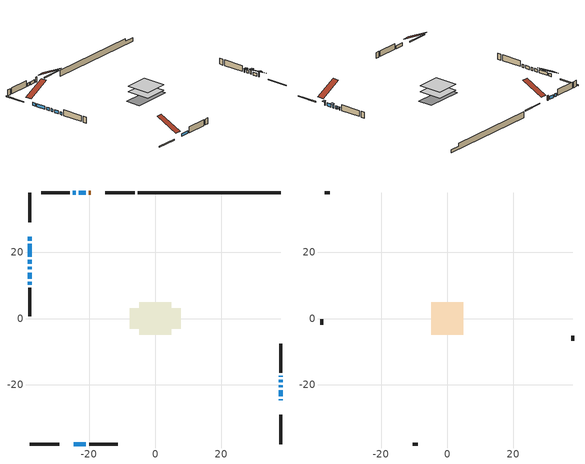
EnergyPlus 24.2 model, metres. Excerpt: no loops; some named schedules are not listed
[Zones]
conditioned space
 floor adiabatic (AdiabaticFloorConstruction): -4.86,-4.86 -4.86,4.86 4.86,4.86 4.86,-4.86 z1.06
 floor foundation (Slab1 construction): -7.78,-3.04 -7.78,3.04 7.78,3.04 7.78,-3.04 z-1.45
 wall outside (RimJoist1 construction): -6.26,37.95 -15.13,37.95 / -37.95,-37.95 -29.08,-37.95 / -37.95,37.95 -37.95,29.08 / 37.95,-37.95 37.95,-29.08 z1.06:1.36
 wall outside (AdiabaticWallConstruction 1): -19.56,37.95 -20.04,37.95 z1.06:3.09
 wall outside (AdiabaticWallConstruction): 37.95,-24.65 37.95,-24.44 / 37.95,-20.81 37.95,-20.2 z1.06:2.74; -37.95,24.65 -37.95,23.58 / -37.95,22.65 -37.95,18.75 / -20.97,37.95 -23.12,37.95 / 37.95,-23.52 37.95,-21.74 / -37.95,17.82 -37.95,16.6 / -24.05,37.95 -24.94,37.95 / -37.95,15.67 -37.95,14.83 / 37.95,-19.27 37.95,-18.58 / -24.65,-37.95 -20.96,-37.95 / -37.95,13.91 -37.95,12.06 / -37.95,11.14 -37.95,10.25 z1.06:2.28; 37.95,-17.66 37.95,-17.27 z1.06:2.03
 wall outside (Wall1 construction): -25.87,37.95 -34.54,37.95 / -20.03,-37.95 -11.36,-37.95 / -37.95,9.32 -37.95,0.65 / 37.95,-16.35 37.95,-7.67 z1.06:3.5
 wall foundation (FoundationWall1 construction): -5.33,37.95,-1.45 -5.33,37.95,1.06 33.62,37.95,1.06 33.62,37.95,-0.03 37.95,37.95,-0.03 37.95,37.95,-1.45
 window (WindowConstruction 8): 37.95,-24.65 37.95,-24.44 z1.06:2.74
 window (WindowConstruction 5): -37.95,24.65 -37.95,23.58 z1.06:2.28
 window (WindowConstruction 6): -37.95,22.65 -37.95,18.75 z1.06:2.28
 window (WindowConstruction 7): -20.97,37.95 -23.12,37.95 z1.06:2.28
 window (WindowConstruction 11): 37.95,-23.51 37.95,-21.74 z1.06:2.28
 window (WindowConstruction 12): -37.95,17.82 -37.95,16.6 z1.06:2.28
 window (WindowConstruction 13): -24.05,37.95 -24.94,37.95 z1.06:2.28
 window (WindowConstruction 9): 37.95,-20.81 37.95,-20.2 z1.06:2.74
 window (WindowConstruction 10): -37.95,15.67 -37.95,14.83 z1.06:2.28
 window (WindowConstruction): 37.95,-19.27 37.95,-18.59 z1.06:2.28
 window (WindowConstruction 1): -24.65,-37.95 -20.96,-37.95 z1.06:2.28
 window (WindowConstruction 2): 37.95,-17.66 37.95,-17.28 z1.06:2.03
 window (WindowConstruction 3): -37.95,13.9 -37.95,12.06 z1.06:2.28
 window (WindowConstruction 4): -37.95,11.14 -37.95,10.25 z1.06:2.28
 door (Door): -19.56,37.95 -20.04,37.95 z1.06:3.09
 ceiling adiabatic (AdiabaticFloorConstruction): 4.86,-4.86 4.86,4.86 -4.86,4.86 -4.86,-4.86 z1.06
attic - vented
 floor to conditioned space (Floor1 construction Reversed): -4.87,-4.87 -4.87,4.87 4.87,4.87 4.87,-4.87 z3.5
 wall outside (Wall2 construction): -35.47,37.95 -37.02,37.95 / -10.43,-37.95 -8.88,-37.95 / -37.95,-0.28 -37.95,-1.83 / 37.95,-6.74 37.95,-5.19 z1.06:3.5
 roof outside (Roof1 construction): -18.63,37.95,3.5 -18.63,28.74,8.1 -16.06,28.74,8.1 -16.06,37.95,3.5; -25.58,-37.95,3.5 -25.58,-28.74,8.1 -28.15,-28.74,8.1 -28.15,-37.95,3.5; -37.95,25.58,3.5 -28.74,25.58,8.1 -28.74,28.15,8.1 -37.95,28.15,3.5; 37.95,-25.58,3.5 28.74,-25.58,8.1 28.74,-28.15,8.1 37.95,-28.15,3.5
shading: 37.95,-24.14 37.95,-24.95 39.17,-24.95 39.17,-24.14 z3.04; 37.95,-19.9 37.95,-21.11 39.17,-21.11 39.17,-19.9 z3.04; 37.95,-16.98 37.95,-17.96 39.17,-17.96 39.17,-16.98 z2.32
[Building]
Building 1: Terrain=Suburbs
[Site:Location]
Val Dor_QC: Latitude {deg}=48.06; Longitude {deg}=-77.79; Time Zone {hr}=-5; Elevation {m}=339; Keep Site Location Information=Yes
[Site:GroundTemperature:Shallow]
-3.62723, -6.2282, -6.43649, -5.2022, -0.247206, 4.68471, 8.96041, 11.669, 11.8991, 9.69612, 5.52945, 0.748825
[Site:WaterMainsTemperature]
Calculation Method=Schedule; Temperature Schedule=mains temperature schedule
[Material] Roughness=Rough; Thermal Absorptance=0.9
Name | Thickness {m} | Conductivity {W/m-K} | Density {kg/m3} | Specific Heat {J/kg-K} | Solar Absorptance | Visible Absorptance
asphalt or fiberglass shingles | 0.00635 | 0.162714 | 1121.4 | 1465.45 | 0.4 | 0.4
ceiling loosefill ins | 0.254 | 0.0480833 | 16.02 | 1046.75 | 0.7 | 0.7
ceiling stud and cavity | 0.1397 | 0.0936684 | 65.682 | 1177.47 | 0.7 | 0.7
concrete 4.0 in. | 0.1016 | 1.803125 | 2242.8 | 837.4 | 0.7 | 0.7
concrete 8.0 in. | 0.2032 | 1.803125 | 2242.8 | 837.4 | 0.7 | 0.7
door material | 0.04445 | 0.0451087 | 512.64 | 1214.23 | 0.7 | 0.7
exterior vertical ins | 0.0786804 | 0.029427 | 32.04 | 1214.23 | 0.7 | 0.7
floor covering | 0.0127 | 0.0433444 | 54.468 | 1339.84 | 0.6 | 0.6
floor rigid ins; wall rigid ins 1 | 0.512978 | 0.029427 | 32.04 | 1214.23 | 0.7 | 0.7
floor stud and cavity | 0.1397 | 1.75129 | 37.0049 | 1207.88 | 0.7 | 0.7
furniture material conditioned space 1 | 0.1524 | 0.115458 | 640.8 | 1214.23 | 0.6 | 0.6
gypsum board | 0.0127 | 0.160291 | 801 | 837.4 | 0.6 | 0.6
gypsum board 1 | 0.0127 | 0.160291 | 801 | 837.4 | 0.7 | 0.7
osb sheathing 0.5 in. | 0.0127 | 0.115458 | 512.64 | 1214.23 | 0.7 | 0.7
osb sheathing 0.75 in. | 0.01905 | 0.115458 | 512.64 | 1214.23 | 0.7 | 0.7
osb sheathing 2.0 in. | 0.0508 | 0.115458 | 512.64 | 1214.23 | 0.7 | 0.7
rim joist rigid ins | 0.103632 | 0.029427 | 32.04 | 1214.23 | 0.7 | 0.7
rim joist stud and cavity | 0.0508 | 0.0820582 | 125.044 | 1163.47 | 0.6 | 0.6
slab rigid ins; wall rigid ins | 0.051816 | 0.029427 | 32.04 | 1214.23 | 0.7 | 0.7
wall stud and cavity | 0.1397 | 0.0988026 | 139.0536 | 1170.24 | 0.7 | 0.7
wall stud and cavity 1 | 0.0889 | 6.1454 | 50.32683 | 1063.81 | 0.6 | 0.6
wall stud and cavity 2 | 0.0889 | 0.380278 | 52.3479 | 1209.89 | 0.7 | 0.7
wall stud and cavity 3 | 0.0889 | 0.391764 | 83.0341 | 1211.67 | 0.7 | 0.7
wood siding | 0.0254 | 0.102417 | 544.68 | 1172.36 | 0.4 | 0.4
wood siding 1 | 0.00254 | 0.102417 | 544.68 | 1172.36 | 0.4 | 0.4
wood siding 2; wood siding 3; wood siding 4 | 0.0254 | 0.102417 | 544.68 | 1172.36 | 0.7 | 0.7
[WindowMaterial:SimpleGlazingSystem]
Name | U-Factor {W/m2-K} | Solar Heat Gain Coefficient
WindowMaterial | 1.90724 | 0.32
WindowMaterial 1 | 1.71078 | 0.38
WindowMaterial 10 | 1.83854 | 0.34
WindowMaterial 11 | 1.90213 | 0.32
WindowMaterial 2 | 2.09007 | 0.26
WindowMaterial 3 | 1.81185 | 0.35
WindowMaterial 4 | 1.78176 | 0.36
WindowMaterial 5 | 2.70102 | 0.61
WindowMaterial 6 | 1.69375 | 0.39
WindowMaterial 7 | 2.16275 | 0.3
WindowMaterial 8 | 1.904969 | 0.42
WindowMaterial 9 | 1.67955 | 0.42
[Construction]
AdiabaticFloorConstruction: floor stud and cavity, floor rigid ins, osb sheathing 0.75 in., floor covering
AdiabaticWallConstruction: wood siding 3, wall rigid ins 1, wall stud and cavity 2, gypsum board
AdiabaticWallConstruction 1: wood siding 4, wall rigid ins 1, wall stud and cavity 2, gypsum board
Door: door material
Floor1 construction Reversed: gypsum board, ceiling stud and cavity, ceiling loosefill ins
FoundationWall1 construction: concrete 8.0 in., gypsum board 1
furniture construction conditioned space 1: furniture material conditioned space 1
PartitionWallConstruction: gypsum board, wall stud and cavity 3, gypsum board
RimJoist1 construction: wood siding 2, rim joist rigid ins, osb sheathing 2.0 in., rim joist stud and cavity
Roof1 construction: asphalt or fiberglass shingles
Slab1 construction: slab rigid ins, concrete 4.0 in.
Wall1 construction: wood siding, wall rigid ins, osb sheathing 0.5 in., wall stud and cavity, gypsum board
Wall2 construction: wood siding 1, wall stud and cavity 1
WindowConstruction: WindowMaterial
WindowConstruction 1; WindowConstruction 3: WindowMaterial 1
WindowConstruction 10: WindowMaterial 9
WindowConstruction 11; WindowConstruction 13: WindowMaterial 10
WindowConstruction 12: WindowMaterial 11
WindowConstruction 2: WindowMaterial 2
WindowConstruction 4: WindowMaterial 3
WindowConstruction 5: WindowMaterial 4
WindowConstruction 6: WindowMaterial 5
WindowConstruction 7: WindowMaterial 6
WindowConstruction 8: WindowMaterial 7
WindowConstruction 9: WindowMaterial 8
[Zone] Multiplier=1; Part of Total Floor Area=Yes
Name | Volume {m3}
attic - vented | 68.8416
conditioned space | 503.5
[Space]
Name | Zone | Volume {m3}
attic - vented 1 | attic - vented | 68.8416
conditioned space 1 | conditioned space | 503.5
[ZoneInfiltration:EffectiveLeakageArea]
infil attic - vented 1: Zone or Space=attic - vented 1; Schedule=Always On Discrete; Effective Air Leakage Area {cm2}=3448.73; Stack Coefficient=0.000489792; Wind Coefficient=1.49529e-05
[ZoneMixing]
whole house fan mix: Zone or Space=attic - vented; Schedule=Always On Continuous; Design Flow Rate Calculation Method=Flow/Zone; Design Flow Rate {m3/s}=0; Source Zone or Space=conditioned space
[SurfaceProperty:ExposedFoundationPerimeter]
Slab1: Exposed Perimeter Calculation Method=TotalExposedPerimeter; Total Exposed Perimeter {m}=43.282
[InternalMass] Zone or ZoneList=conditioned space; Space or SpaceList=conditioned space 1
Name | Construction | Surface Area {m2}
furniture mass conditioned space 1 | furniture construction conditioned space 1 | 75.6803
partition wall mass | PartitionWallConstruction | 189.201
[Lights]
interior lighting: Zone or ZoneList or Space or SpaceList=conditioned space 1; Schedule=interior lighting schedule; Design Level Calculation Method=LightingLevel; Lighting Level {W}=343.2; Return Air Fraction=0; Fraction Radiant=0.6; Fraction Visible=0.2; Fraction Replaceable=1
[People]
occupants: Zone or ZoneList or Space or SpaceList=conditioned space 1; Number of People Schedule=occupants schedule; Number of People Calculation Method=People; Number of People=3; Fraction Radiant=0.314171; Sensible Heat Fraction=0.56303; Activity Level Schedule=occupants activity schedule; Carbon Dioxide Generation Rate {m3/s-W}=0; Enable ASHRAE 55 Comfort Warnings=No; Mean Radiant Temperature Calculation Type=EnclosureAveraged
[ElectricEquipment] Zone or ZoneList or Space or SpaceList=conditioned space 1; Design Level Calculation Method=EquipmentLevel
Name | Schedule | Design Level {W} | Fraction Latent | Fraction Radiant | Fraction Lost
clothes dryer | clothes dryer schedule | 140.772 | 0.015 | 0.081 | 0.85
clothes washer | clothes washer schedule | 32.1985 | 0.03 | 0.162 | 0.7
cooking range | cooking range schedule | 215.147 | 0.08 | 0.432 | 0.2
dishwasher | dishwasher schedule | 66.8632 | 0.3 | 0.18 | 0.4
fridge | fridge schedule | 72.9452 | 0 | 0.6 | 0
mech vent bath fan 0 | mech vent bath fan 0 schedule | 25.1 | 0 | 0 | 1
mech vent bath fan 1 | mech vent bath fan 1 schedule | 25.1 | 0 | 0 | 1
mech vent house fan | mech vent house fan schedule | 70.9667 | 0 | 0 | 0.5
mech vent house fan cfis | mech vent house fan cfis schedule | 0 | 0 | 0 | 0
mech vent range fan 0 | mech vent range fan 0 schedule | 57 | 0 | 0 | 1
misc plug loads | misc plug loads schedule | 494.7 | 0.045 | 0.513 | 0.1
whole house fan | Always On Discrete | 0 | 0 | 0 | 1
[OtherEquipment] Zone or ZoneList or Space or SpaceList=conditioned space 1; Design Level Calculation Method=EquipmentLevel
Name | Fuel Type | Schedule | Design Level {W} | Fraction Latent | Fraction Radiant | Fraction Lost
clothes dryer 1 | Electricity | clothes dryer schedule | 0 | 0.015 | 0.081 | 0.85
cooking range 1 | Electricity | cooking range schedule | 0 | 0.08 | 0.432 | 0.2
general water use latent | None | general water use schedule | 62.594 | 1 | 0 | 0
general water use sensible | None | general water use schedule | -61.6891 | 0 | 0.6 | 0
mech vent house fan latent load | None | Always On Discrete | 0 | 1 | 0 | 0
mech vent house fan sensible load | None | Always On Discrete | 0 | 0 | 0 | 0
water heater energy adjustment1 | Electricity | Always On Discrete | 0.01 | 0 | 0 | 1
[ZoneInfiltration:DesignFlowRate] Zone or ZoneList or Space or SpaceList=conditioned space 1; Schedule=Always On Discrete; Design Flow Rate Calculation Method=Flow/Zone; Design Flow Rate {m3/s}=0
infil flow; natural vent flow; whole house fan flow
[ZoneControl:Thermostat]
conditioned space Thermostat: Zone or ZoneList=conditioned space; Control Type Schedule=conditioned space Thermostat Schedule; Control 1=conditioned space temperature setpoint; Temperature Difference Between Cutout And Setpoint {deltaC}=0
[ThermostatSetpoint:DualSetpoint]
conditioned space temperature setpoint: Heating Setpoint Temperature Schedule=heating setpoint; Cooling Setpoint Temperature Schedule=cooling setpoint
[Zone equipment]
conditioned space: electric baseboard
[Foundation:Kiva]
Foundation Kiva 1: Initial Indoor Air Temperature {C}=18; Wall Height Above Grade {m}=1.06; Wall Depth Below Slab {m}=0.2032; Custom Block Material Name 1=exterior vertical ins; Custom Block Depth 1 {m}=2.51; Custom Block X Position 1 {m}=0.2159; Custom Block Z Position 1 {m}=0
[Foundation:Kiva:Settings]
Soil Conductivity {W/m-K}=0.849921; Soil Density {kg/m3}=1842.3; Soil Specific Heat {J/kg-K}=418.7; Ground Solar Absorptivity=0.9; Ground Thermal Absorptivity=0.9; Ground Surface Roughness {m}=0.03; Far-Field Width {m}=40; Deep-Ground Boundary Condition=ZeroFlux; Deep-Ground Depth {m}=40; Minimum Cell Dimension {m}=0.2; Maximum Cell Growth Coefficient=3; Simulation Timestep=Timestep
[Exterior:Lights]
exterior lighting: Schedule=exterior lighting schedule; Design Level {W}=75.6
[EnergyManagementSystem:Sensor] Output:Variable or Output:Meter Index Key=conditioned space
Name | Output:Variable or Output:Meter
conditioned_space_clg_unmet_s | Zone Cooling Setpoint Not Met Time
conditioned_space_htg_unmet_s | Zone Heating Setpoint Not Met Time
fridge_tin_s; tin_s; tin_s_1 | Zone Mean Air Temperature
tout_s | Zone Outdoor Air Drybulb Temperature
win_s | Zone Air Humidity Ratio
[Schedule:Constant]
Name | Hourly Value
Always On Continuous; mech vent house fan schedule; mech vent house fan cfis schedule; Always On Discrete | 1
occupants activity schedule | 117.228
fridge schedule | 0
[Schedule:Week:Daily]
interior lighting schedule Week Rule - Jan1-Jan27: interior lighting schedule day, interior lighting schedule day, interior lighting schedule day, interior lighting schedule day, interior lighting schedule day, interior lighting schedule day, interior lighting schedule day, interior lighting schedule default day, interior lighting schedule default day, interior lighting schedule default day, interior lighting schedule default day, interior lighting schedule default day
interior lighting schedule Week Rule - Jan28-Feb3: interior lighting schedule day, interior lighting schedule day, interior lighting schedule day, interior lighting schedule day, interior lighting schedule day 1, interior lighting schedule day 1, interior lighting schedule day 1, interior lighting schedule default day, interior lighting schedule default day, interior lighting schedule default day, interior lighting schedule default day, interior lighting schedule default day
interior lighting schedule Week Rule - Feb4-Feb24: interior lighting schedule day 1, interior lighting schedule day 1, interior lighting schedule day 1, interior lighting schedule day 1, interior lighting schedule day 1, interior lighting schedule day 1, interior lighting schedule day 1, interior lighting schedule default day, interior lighting schedule default day, interior lighting schedule default day, interior lighting schedule default day, interior lighting schedule default day
interior lighting schedule Week Rule - Feb25-Mar3: interior lighting schedule day 1, interior lighting schedule day 1, interior lighting schedule day 1, interior lighting schedule day 1, interior lighting schedule day 2, interior lighting schedule day 2, interior lighting schedule day 2, interior lighting schedule default day, interior lighting schedule default day, interior lighting schedule default day, interior lighting schedule default day, interior lighting schedule default day
interior lighting schedule Week Rule - Mar4-Mar31: interior lighting schedule day 2, interior lighting schedule day 2, interior lighting schedule day 2, interior lighting schedule day 2, interior lighting schedule day 2, interior lighting schedule day 2, interior lighting schedule day 2, interior lighting schedule default day, interior lighting schedule default day, interior lighting schedule default day, interior lighting schedule default day, interior lighting schedule default day
interior lighting schedule Week Rule - Apr1-Apr28: interior lighting schedule day 3, interior lighting schedule day 3, interior lighting schedule day 3, interior lighting schedule day 3, interior lighting schedule day 3, interior lighting schedule day 3, interior lighting schedule day 3, interior lighting schedule default day, interior lighting schedule default day, interior lighting schedule default day, interior lighting schedule default day, interior lighting schedule default day
interior lighting schedule Week Rule - Apr29-May5: interior lighting schedule day 3, interior lighting schedule day 3, interior lighting schedule day 4, interior lighting schedule day 4, interior lighting schedule day 4, interior lighting schedule day 4, interior lighting schedule day 4, interior lighting schedule default day, interior lighting schedule default day, interior lighting schedule default day, interior lighting schedule default day, interior lighting schedule default day
interior lighting schedule Week Rule - May6-May26: interior lighting schedule day 4, interior lighting schedule day 4, interior lighting schedule day 4, interior lighting schedule day 4, interior lighting schedule day 4, interior lighting schedule day 4, interior lighting schedule day 4, interior lighting schedule default day, interior lighting schedule default day, interior lighting schedule default day, interior lighting schedule default day, interior lighting schedule default day
interior lighting schedule Week Rule - May27-Jun2: interior lighting schedule day 4, interior lighting schedule day 4, interior lighting schedule day 4, interior lighting schedule day 4, interior lighting schedule day 4, interior lighting schedule day 5, interior lighting schedule day 5, interior lighting schedule default day, interior lighting schedule default day, interior lighting schedule default day, interior lighting schedule default day, interior lighting schedule default day
interior lighting schedule Week Rule - Jun3-Jun30: interior lighting schedule day 5, interior lighting schedule day 5, interior lighting schedule day 5, interior lighting schedule day 5, interior lighting schedule day 5, interior lighting schedule day 5, interior lighting schedule day 5, interior lighting schedule default day, interior lighting schedule default day, interior lighting schedule default day, interior lighting schedule default day, interior lighting schedule default day
interior lighting schedule Week Rule - Jul1-Jul28: interior lighting schedule day 6, interior lighting schedule day 6, interior lighting schedule day 6, interior lighting schedule day 6, interior lighting schedule day 6, interior lighting schedule day 6, interior lighting schedule day 6, interior lighting schedule default day, interior lighting schedule default day, interior lighting schedule default day, interior lighting schedule default day, interior lighting schedule default day
interior lighting schedule Week Rule - Jul29-Aug4: interior lighting schedule day 6, interior lighting schedule day 6, interior lighting schedule day 6, interior lighting schedule day 7, interior lighting schedule day 7, interior lighting schedule day 7, interior lighting schedule day 7, interior lighting schedule default day, interior lighting schedule default day, interior lighting schedule default day, interior lighting schedule default day, interior lighting schedule default day
interior lighting schedule Week Rule - Aug5-Aug25: interior lighting schedule day 7, interior lighting schedule day 7, interior lighting schedule day 7, interior lighting schedule day 7, interior lighting schedule day 7, interior lighting schedule day 7, interior lighting schedule day 7, interior lighting schedule default day, interior lighting schedule default day, interior lighting schedule default day, interior lighting schedule default day, interior lighting schedule default day
interior lighting schedule Week Rule - Aug26-Sep1: interior lighting schedule day 7, interior lighting schedule day 7, interior lighting schedule day 7, interior lighting schedule day 7, interior lighting schedule day 7, interior lighting schedule day 7, interior lighting schedule day 8, interior lighting schedule default day, interior lighting schedule default day, interior lighting schedule default day, interior lighting schedule default day, interior lighting schedule default day
interior lighting schedule Week Rule - Sep2-Sep29: interior lighting schedule day 8, interior lighting schedule day 8, interior lighting schedule day 8, interior lighting schedule day 8, interior lighting schedule day 8, interior lighting schedule day 8, interior lighting schedule day 8, interior lighting schedule default day, interior lighting schedule default day, interior lighting schedule default day, interior lighting schedule default day, interior lighting schedule default day
interior lighting schedule Week Rule - Sep30-Oct6: interior lighting schedule day 8, interior lighting schedule day 9, interior lighting schedule day 9, interior lighting schedule day 9, interior lighting schedule day 9, interior lighting schedule day 9, interior lighting schedule day 9, interior lighting schedule default day, interior lighting schedule default day, interior lighting schedule default day, interior lighting schedule default day, interior lighting schedule default day
interior lighting schedule Week Rule - Oct7-Oct27: interior lighting schedule day 9, interior lighting schedule day 9, interior lighting schedule day 9, interior lighting schedule day 9, interior lighting schedule day 9, interior lighting schedule day 9, interior lighting schedule day 9, interior lighting schedule default day, interior lighting schedule default day, interior lighting schedule default day, interior lighting schedule default day, interior lighting schedule default day
interior lighting schedule Week Rule - Oct28-Nov3: interior lighting schedule day 9, interior lighting schedule day 9, interior lighting schedule day 9, interior lighting schedule day 9, interior lighting schedule day 10, interior lighting schedule day 10, interior lighting schedule day 10, interior lighting schedule default day, interior lighting schedule default day, interior lighting schedule default day, interior lighting schedule default day, interior lighting schedule default day
interior lighting schedule Week Rule - Nov4-Nov24: interior lighting schedule day 10, interior lighting schedule day 10, interior lighting schedule day 10, interior lighting schedule day 10, interior lighting schedule day 10, interior lighting schedule day 10, interior lighting schedule day 10, interior lighting schedule default day, interior lighting schedule default day, interior lighting schedule default day, interior lighting schedule default day, interior lighting schedule default day
interior lighting schedule Week Rule - Nov25-Dec1: interior lighting schedule day 10, interior lighting schedule day 10, interior lighting schedule day 10, interior lighting schedule day 10, interior lighting schedule day 10, interior lighting schedule day 10, interior lighting schedule day 11, interior lighting schedule default day, interior lighting schedule default day, interior lighting schedule default day, interior lighting schedule default day, interior lighting schedule default day
interior lighting schedule Week Rule - Dec2-Dec31: interior lighting schedule day 11, interior lighting schedule day 11, interior lighting schedule day 11, interior lighting schedule day 11, interior lighting schedule day 11, interior lighting schedule day 11, interior lighting schedule day 11, interior lighting schedule default day, interior lighting schedule default day, interior lighting schedule default day, interior lighting schedule default day, interior lighting schedule default day
occupants schedule Week Rule - Jan1-Dec31: occupants schedule day, occupants schedule day, occupants schedule day, occupants schedule day, occupants schedule day, occupants schedule day, occupants schedule day, occupants schedule default day, occupants schedule default day, occupants schedule default day, occupants schedule default day, occupants schedule default day
clothes dryer schedule Week Rule - Jan1-Dec31: clothes dryer schedule day, clothes dryer schedule day, clothes dryer schedule day, clothes dryer schedule day, clothes dryer schedule day, clothes dryer schedule day, clothes dryer schedule day, clothes dryer schedule default day, clothes dryer schedule default day, clothes dryer schedule default day, clothes dryer schedule default day, clothes dryer schedule default day
clothes washer schedule Week Rule - Jan1-Dec31: clothes washer schedule day, clothes washer schedule day, clothes washer schedule day, clothes washer schedule day, clothes washer schedule day, clothes washer schedule day, clothes washer schedule day, clothes washer schedule default day, clothes washer schedule default day, clothes washer schedule default day, clothes washer schedule default day, clothes washer schedule default day
cooking range schedule Week Rule - Jan1-Dec31: cooking range schedule day, cooking range schedule day, cooking range schedule day, cooking range schedule day, cooking range schedule day, cooking range schedule day, cooking range schedule day, cooking range schedule default day, cooking range schedule default day, cooking range schedule default day, cooking range schedule default day, cooking range schedule default day
dishwasher schedule Week Rule - Jan1-Dec31: dishwasher schedule day, dishwasher schedule day, dishwasher schedule day, dishwasher schedule day, dishwasher schedule day, dishwasher schedule day, dishwasher schedule day, dishwasher schedule default day, dishwasher schedule default day, dishwasher schedule default day, dishwasher schedule default day, dishwasher schedule default day
mech vent bath fan 0 schedule Week Rule - Jan1-Dec31: mech vent bath fan 0 schedule day, mech vent bath fan 0 schedule day, mech vent bath fan 0 schedule day, mech vent bath fan 0 schedule day, mech vent bath fan 0 schedule day, mech vent bath fan 0 schedule day, mech vent bath fan 0 schedule day, mech vent bath fan 0 schedule default day, mech vent bath fan 0 schedule default day, mech vent bath fan 0 schedule default day, mech vent bath fan 0 schedule default day, mech vent bath fan 0 schedule default day
mech vent bath fan 1 schedule Week Rule - Jan1-Dec31: mech vent bath fan 1 schedule day, mech vent bath fan 1 schedule day, mech vent bath fan 1 schedule day, mech vent bath fan 1 schedule day, mech vent bath fan 1 schedule day, mech vent bath fan 1 schedule day, mech vent bath fan 1 schedule day, mech vent bath fan 1 schedule default day, mech vent bath fan 1 schedule default day, mech vent bath fan 1 schedule default day, mech vent bath fan 1 schedule default day, mech vent bath fan 1 schedule default day
mech vent range fan 0 schedule Week Rule - Jan1-Dec31: mech vent range fan 0 schedule day, mech vent range fan 0 schedule day, mech vent range fan 0 schedule day, mech vent range fan 0 schedule day, mech vent range fan 0 schedule day, mech vent range fan 0 schedule day, mech vent range fan 0 schedule day, mech vent range fan 0 schedule default day, mech vent range fan 0 schedule default day, mech vent range fan 0 schedule default day, mech vent range fan 0 schedule default day, mech vent range fan 0 schedule default day
misc plug loads schedule Week Rule - Jan1-Dec31: misc plug loads schedule day, misc plug loads schedule day, misc plug loads schedule day, misc plug loads schedule day, misc plug loads schedule day, misc plug loads schedule day, misc plug loads schedule day, misc plug loads schedule default day, misc plug loads schedule default day, misc plug loads schedule default day, misc plug loads schedule default day, misc plug loads schedule default day
general water use schedule Week Rule - Jan1-Dec31: general water use schedule day, general water use schedule day, general water use schedule day, general water use schedule day, general water use schedule day, general water use schedule day, general water use schedule day, general water use schedule default day, general water use schedule default day, general water use schedule default day, general water use schedule default day, general water use schedule default day
exterior lighting schedule Week Rule - Jan1-Jan27: exterior lighting schedule day, exterior lighting schedule day, exterior lighting schedule day, exterior lighting schedule day, exterior lighting schedule day, exterior lighting schedule day, exterior lighting schedule day, exterior lighting schedule default day, exterior lighting schedule default day, exterior lighting schedule default day, exterior lighting schedule default day, exterior lighting schedule default day
exterior lighting schedule Week Rule - Jan28-Feb3: exterior lighting schedule day, exterior lighting schedule day, exterior lighting schedule day, exterior lighting schedule day, exterior lighting schedule day 1, exterior lighting schedule day 1, exterior lighting schedule day 1, exterior lighting schedule default day, exterior lighting schedule default day, exterior lighting schedule default day, exterior lighting schedule default day, exterior lighting schedule default day
exterior lighting schedule Week Rule - Feb4-Feb24: exterior lighting schedule day 1, exterior lighting schedule day 1, exterior lighting schedule day 1, exterior lighting schedule day 1, exterior lighting schedule day 1, exterior lighting schedule day 1, exterior lighting schedule day 1, exterior lighting schedule default day, exterior lighting schedule default day, exterior lighting schedule default day, exterior lighting schedule default day, exterior lighting schedule default day
exterior lighting schedule Week Rule - Feb25-Mar3: exterior lighting schedule day 1, exterior lighting schedule day 1, exterior lighting schedule day 1, exterior lighting schedule day 1, exterior lighting schedule day 2, exterior lighting schedule day 2, exterior lighting schedule day 2, exterior lighting schedule default day, exterior lighting schedule default day, exterior lighting schedule default day, exterior lighting schedule default day, exterior lighting schedule default day
exterior lighting schedule Week Rule - Mar4-Mar31: exterior lighting schedule day 2, exterior lighting schedule day 2, exterior lighting schedule day 2, exterior lighting schedule day 2, exterior lighting schedule day 2, exterior lighting schedule day 2, exterior lighting schedule day 2, exterior lighting schedule default day, exterior lighting schedule default day, exterior lighting schedule default day, exterior lighting schedule default day, exterior lighting schedule default day
exterior lighting schedule Week Rule - Apr1-Apr28: exterior lighting schedule day 3, exterior lighting schedule day 3, exterior lighting schedule day 3, exterior lighting schedule day 3, exterior lighting schedule day 3, exterior lighting schedule day 3, exterior lighting schedule day 3, exterior lighting schedule default day, exterior lighting schedule default day, exterior lighting schedule default day, exterior lighting schedule default day, exterior lighting schedule default day
exterior lighting schedule Week Rule - Apr29-May5: exterior lighting schedule day 3, exterior lighting schedule day 3, exterior lighting schedule day 4, exterior lighting schedule day 4, exterior lighting schedule day 4, exterior lighting schedule day 4, exterior lighting schedule day 4, exterior lighting schedule default day, exterior lighting schedule default day, exterior lighting schedule default day, exterior lighting schedule default day, exterior lighting schedule default day
exterior lighting schedule Week Rule - May6-May26: exterior lighting schedule day 4, exterior lighting schedule day 4, exterior lighting schedule day 4, exterior lighting schedule day 4, exterior lighting schedule day 4, exterior lighting schedule day 4, exterior lighting schedule day 4, exterior lighting schedule default day, exterior lighting schedule default day, exterior lighting schedule default day, exterior lighting schedule default day, exterior lighting schedule default day
exterior lighting schedule Week Rule - May27-Jun2: exterior lighting schedule day 4, exterior lighting schedule day 4, exterior lighting schedule day 4, exterior lighting schedule day 4, exterior lighting schedule day 4, exterior lighting schedule day 5, exterior lighting schedule day 5, exterior lighting schedule default day, exterior lighting schedule default day, exterior lighting schedule default day, exterior lighting schedule default day, exterior lighting schedule default day
exterior lighting schedule Week Rule - Jun3-Jun30: exterior lighting schedule day 5, exterior lighting schedule day 5, exterior lighting schedule day 5, exterior lighting schedule day 5, exterior lighting schedule day 5, exterior lighting schedule day 5, exterior lighting schedule day 5, exterior lighting schedule default day, exterior lighting schedule default day, exterior lighting schedule default day, exterior lighting schedule default day, exterior lighting schedule default day
exterior lighting schedule Week Rule - Jul1-Jul28: exterior lighting schedule day 6, exterior lighting schedule day 6, exterior lighting schedule day 6, exterior lighting schedule day 6, exterior lighting schedule day 6, exterior lighting schedule day 6, exterior lighting schedule day 6, exterior lighting schedule default day, exterior lighting schedule default day, exterior lighting schedule default day, exterior lighting schedule default day, exterior lighting schedule default day
exterior lighting schedule Week Rule - Jul29-Aug4: exterior lighting schedule day 6, exterior lighting schedule day 6, exterior lighting schedule day 6, exterior lighting schedule day 7, exterior lighting schedule day 7, exterior lighting schedule day 7, exterior lighting schedule day 7, exterior lighting schedule default day, exterior lighting schedule default day, exterior lighting schedule default day, exterior lighting schedule default day, exterior lighting schedule default day
exterior lighting schedule Week Rule - Aug5-Aug25: exterior lighting schedule day 7, exterior lighting schedule day 7, exterior lighting schedule day 7, exterior lighting schedule day 7, exterior lighting schedule day 7, exterior lighting schedule day 7, exterior lighting schedule day 7, exterior lighting schedule default day, exterior lighting schedule default day, exterior lighting schedule default day, exterior lighting schedule default day, exterior lighting schedule default day
exterior lighting schedule Week Rule - Aug26-Sep1: exterior lighting schedule day 7, exterior lighting schedule day 7, exterior lighting schedule day 7, exterior lighting schedule day 7, exterior lighting schedule day 7, exterior lighting schedule day 7, exterior lighting schedule day 8, exterior lighting schedule default day, exterior lighting schedule default day, exterior lighting schedule default day, exterior lighting schedule default day, exterior lighting schedule default day
exterior lighting schedule Week Rule - Sep2-Sep29: exterior lighting schedule day 8, exterior lighting schedule day 8, exterior lighting schedule day 8, exterior lighting schedule day 8, exterior lighting schedule day 8, exterior lighting schedule day 8, exterior lighting schedule day 8, exterior lighting schedule default day, exterior lighting schedule default day, exterior lighting schedule default day, exterior lighting schedule default day, exterior lighting schedule default day
exterior lighting schedule Week Rule - Sep30-Oct6: exterior lighting schedule day 8, exterior lighting schedule day 9, exterior lighting schedule day 9, exterior lighting schedule day 9, exterior lighting schedule day 9, exterior lighting schedule day 9, exterior lighting schedule day 9, exterior lighting schedule default day, exterior lighting schedule default day, exterior lighting schedule default day, exterior lighting schedule default day, exterior lighting schedule default day
exterior lighting schedule Week Rule - Oct7-Oct27: exterior lighting schedule day 9, exterior lighting schedule day 9, exterior lighting schedule day 9, exterior lighting schedule day 9, exterior lighting schedule day 9, exterior lighting schedule day 9, exterior lighting schedule day 9, exterior lighting schedule default day, exterior lighting schedule default day, exterior lighting schedule default day, exterior lighting schedule default day, exterior lighting schedule default day
[Schedule:Year]
interior lighting schedule: interior lighting schedule Week Rule - Jan1-Jan27, 1, 1, 1, 27, interior lighting schedule Week Rule - Jan28-Feb3, 1, 28, 2, 3, interior lighting schedule Week Rule - Feb4-Feb24, 2, 4, 2, 24, interior lighting schedule Week Rule - Feb25-Mar3, 2, 25, 3, 3, interior lighting schedule Week Rule - Mar4-Mar31, 3, 4, 3, 31, interior lighting schedule Week Rule - Apr1-Apr28, 4, 1, 4, 28, interior lighting schedule Week Rule - Apr29-May5, 4, 29, 5, 5, interior lighting schedule Week Rule - May6-May26, 5, 6, 5, 26, interior lighting schedule Week Rule - May27-Jun2, 5, 27, 6, 2, interior lighting schedule Week Rule - Jun3-Jun30, 6, 3, 6, 30, interior lighting schedule Week Rule - Jul1-Jul28, 7, 1, 7, 28, interior lighting schedule Week Rule - Jul29-Aug4, 7, 29, 8, 4, interior lighting schedule Week Rule - Aug5-Aug25, 8, 5, 8, 25, interior lighting schedule Week Rule - Aug26-Sep1, 8, 26, 9, 1, interior lighting schedule Week Rule - Sep2-Sep29, 9, 2, 9, 29, interior lighting schedule Week Rule - Sep30-Oct6, 9, 30, 10, 6, interior lighting schedule Week Rule - Oct7-Oct27, 10, 7, 10, 27, interior lighting schedule Week Rule - Oct28-Nov3, 10, 28, 11, 3, interior lighting schedule Week Rule - Nov4-Nov24, 11, 4, 11, 24, interior lighting schedule Week Rule - Nov25-Dec1, 11, 25, 12, 1, interior lighting schedule Week Rule - Dec2-Dec31, 12, 2, 12, 31
occupants schedule: occupants schedule Week Rule - Jan1-Dec31, 1, 1, 12, 31
clothes dryer schedule: clothes dryer schedule Week Rule - Jan1-Dec31, 1, 1, 12, 31
clothes washer schedule: clothes washer schedule Week Rule - Jan1-Dec31, 1, 1, 12, 31
cooking range schedule: cooking range schedule Week Rule - Jan1-Dec31, 1, 1, 12, 31
dishwasher schedule: dishwasher schedule Week Rule - Jan1-Dec31, 1, 1, 12, 31
mech vent bath fan 0 schedule: mech vent bath fan 0 schedule Week Rule - Jan1-Dec31, 1, 1, 12, 31
mech vent bath fan 1 schedule: mech vent bath fan 1 schedule Week Rule - Jan1-Dec31, 1, 1, 12, 31
mech vent range fan 0 schedule: mech vent range fan 0 schedule Week Rule - Jan1-Dec31, 1, 1, 12, 31
misc plug loads schedule: misc plug loads schedule Week Rule - Jan1-Dec31, 1, 1, 12, 31
general water use schedule: general water use schedule Week Rule - Jan1-Dec31, 1, 1, 12, 31
exterior lighting schedule: exterior lighting schedule Week Rule - Jan1-Jan27, 1, 1, 1, 27, exterior lighting schedule Week Rule - Jan28-Feb3, 1, 28, 2, 3, exterior lighting schedule Week Rule - Feb4-Feb24, 2, 4, 2, 24, exterior lighting schedule Week Rule - Feb25-Mar3, 2, 25, 3, 3, exterior lighting schedule Week Rule - Mar4-Mar31, 3, 4, 3, 31, exterior lighting schedule Week Rule - Apr1-Apr28, 4, 1, 4, 28, exterior lighting schedule Week Rule - Apr29-May5, 4, 29, 5, 5, exterior lighting schedule Week Rule - May6-May26, 5, 6, 5, 26, exterior lighting schedule Week Rule - May27-Jun2, 5, 27, 6, 2, exterior lighting schedule Week Rule - Jun3-Jun30, 6, 3, 6, 30, exterior lighting schedule Week Rule - Jul1-Jul28, 7, 1, 7, 28, exterior lighting schedule Week Rule - Jul29-Aug4, 7, 29, 8, 4, exterior lighting schedule Week Rule - Aug5-Aug25, 8, 5, 8, 25, exterior lighting schedule Week Rule - Aug26-Sep1, 8, 26, 9, 1, exterior lighting schedule Week Rule - Sep2-Sep29, 9, 2, 9, 29, exterior lighting schedule Week Rule - Sep30-Oct6, 9, 30, 10, 6, exterior lighting schedule Week Rule - Oct7-Oct27, 10, 7, 10, 27, exterior lighting schedule Week Rule - Oct28-Nov3, 10, 28, 11, 3, exterior lighting schedule Week Rule - Nov4-Nov24, 11, 4, 11, 24, exterior lighting schedule Week Rule - Nov25-Dec1, 11, 25, 12, 1, exterior lighting schedule Week Rule - Dec2-Dec31, 12, 2, 12, 31
[Schedule:Compact]
conditioned space Thermostat Schedule: Through: 12/31, For: AllDays, Until: 24:00, 4
mains temperature schedule: Through: 01/01, For: AllDays, Until: 24:00, 2.77, Through: 01/02, For: AllDays, Until: 24:00, 2.69167, Through: 01/03, For: AllDays, Until: 24:00, 2.61444, Through: 01/04, For: AllDays, Until: 24:00, 2.53778, Through: 01/05, For: AllDays, Until: 24:00, 2.46222, Through: 01/06, For: AllDays, Until: 24:00, 2.38833, Through: 01/07, For: AllDays, Until: 24:00, 2.315, Through: 01/08, For: AllDays, Until: 24:00, 2.24278, Through: 01/09, For: AllDays, Until: 24:00, 2.17111, Through: 01/10, For: AllDays, Until: 24:00, 2.10111, Through: 01/11, For: AllDays, Until: 24:00, 2.03222, Through: 01/12, For: AllDays, Until: 24:00, 1.96444, Through: 01/13, For: AllDays, Until: 24:00, 1.89778, Through: 01/14, For: AllDays, Until: 24:00, 1.83278, Through: 01/15, For: AllDays, Until: 24:00, 1.76833, Through: 01/16, For: AllDays, Until: 24:00, 1.70556, Through: 01/17, For: AllDays, Until: 24:00, 1.64333, Through: 01/18, For: AllDays, Until: 24:00, 1.58333, Through: 01/19, For: AllDays, Until: 24:00, 1.52389, Through: 01/20, For: AllDays, Until: 24:00, 1.46611, Through: 01/21, For: AllDays, Until: 24:00, 1.40944, Through: 01/22, For: AllDays, Until: 24:00, 1.35389, Through: 01/23, For: AllDays, Until: 24:00, 1.3, Through: 01/24, For: AllDays, Until: 24:00, 1.24778, Through: 01/25, For: AllDays, Until: 24:00, 1.19667, Through: 01/26, For: AllDays, Until: 24:00, 1.14667, Through: 01/27, For: AllDays, Until: 24:00, 1.09833, Through: 01/28, For: AllDays, Until: 24:00, 1.05111, Through: 01/29, For: AllDays, Until: 24:00, 1.00611, Through: 01/30, For: AllDays, Until: 24:00, 0.961667, Through: 01/31, For: AllDays, Until: 24:00, 0.919444, Through: 02/01, For: AllDays, Until: 24:00, 0.878333, Through: 02/02, For: AllDays, Until: 24:00, 0.838333, Through: 02/03, For: AllDays, Until: 24:00, 0.800556, Through: 02/04, For: AllDays, Until: 24:00, 0.763889, Through: 02/05, For: AllDays, Until: 24:00, 0.728889, Through: 02/06, For: AllDays, Until: 24:00, 0.695, Through: 02/07, For: AllDays, Until: 24:00, 0.663333, Through: 02/08, For: AllDays, Until: 24:00, 0.632778, Through: 02/09, For: AllDays, Until: 24:00, 0.603889, Through: 02/10, For: AllDays, Until: 24:00, 0.576111, Through: 02/11, For: AllDays, Until: 24:00, 0.550556, Through: 02/12, For: AllDays, Until: 24:00, 0.526667, Through: 02/13, For: AllDays, Until: 24:00, 0.503889, Through: 02/14, For: AllDays, Until: 24:00, 0.482778, Through: 02/15, For: AllDays, Until: 24:00, 0.463333, Through: 02/16, For: AllDays, Until: 24:00, 0.445556, Through: 02/17, For: AllDays, Until: 24:00, 0.429444, Through: 02/18, For: AllDays, Until: 24:00, 0.415, Through: 02/19, For: AllDays, Until: 24:00, 0.402222, Through: 02/20, For: AllDays, Until: 24:00, 0.391111, Through: 02/21, For: AllDays, Until: 24:00, 0.381111, Through: 02/22, For: AllDays, Until: 24:00, 0.373333, Through: 02/23, For: AllDays, Until: 24:00, 0.367222, Through: 02/24, For: AllDays, Until: 24:00, 0.362222, Through: 02/25, For: AllDays, Until: 24:00, 0.359444, Through: 02/26, For: AllDays, Until: 24:00, 0.357778, Through: 02/27, For: AllDays, Until: 24:00, 0.357778, Through: 02/28, For: AllDays, Until: 24:00, 0.36, Through: 03/01, For: AllDays, Until: 24:00, 0.363333, Through: 03/02, For: AllDays, Until: 24:00, 0.368333, Through: 03/03, For: AllDays, Until: 24:00, 0.375556, Through: 03/04, For: AllDays, Until: 24:00, 0.383889, Through: 03/05, For: AllDays, Until: 24:00, 0.393889, Through: 03/06, For: AllDays, Until: 24:00, 0.405556, Through: 03/07, For: AllDays, Until: 24:00, 0.418889, Through: 03/08, For: AllDays, Until: 24:00, 0.433889, Through: 03/09, For: AllDays, Until: 24:00, 0.450556, Through: 03/10, For: AllDays, Until: 24:00, 0.468333, Through: 03/11, For: AllDays, Until: 24:00, 0.488333, Through: 03/12, For: AllDays, Until: 24:00, 0.509444, Through: 03/13, For: AllDays, Until: 24:00, 0.532778, Through: 03/14, For: AllDays, Until: 24:00, 0.557222, Through: 03/15, For: AllDays, Until: 24:00, 0.583333, Through: 03/16, For: AllDays, Until: 24:00, 0.611111, Through: 03/17, For: AllDays, Until: 24:00, 0.640556, Through: 03/18, For: AllDays, Until: 24:00, 0.671111, Through: 03/19, For: AllDays, Until: 24:00, 0.703889, Through: 03/20, For: AllDays, Until: 24:00, 0.737778, Through: 03/21, For: AllDays, Until: 24:00, 0.773333, Through: 03/22, For: AllDays, Until: 24:00, 0.81, Through: 03/23, For: AllDays, Until: 24:00, 0.848889, Through: 03/24, For: AllDays, Until: 24:00, 0.888889, Through: 03/25, For: AllDays, Until: 24:00, 0.93, Through: 03/26, For: AllDays, Until: 24:00, 0.973333, Through: 03/27, For: AllDays, Until: 24:00, 1.01778, Through: 03/28, For: AllDays, Until: 24:00, 1.06333, Through: 03/29, For: AllDays, Until: 24:00, 1.11111, Through: 03/30, For: AllDays, Until: 24:00, 1.15944, Through: 03/31, For: AllDays, Until: 24:00, 1.21, Through: 04/01, For: AllDays, Until: 24:00, 1.26111, Through: 04/02, For: AllDays, Until: 24:00, 1.31444, Through: 04/03, For: AllDays, Until: 24:00, 1.36833, Through: 04/04, For: AllDays, Until: 24:00, 1.42389, Through: 04/05, For: AllDays, Until: 24:00, 1.48111, Through: 04/06, For: AllDays, Until: 24:00, 1.53944, Through: 04/07, For: AllDays, Until: 24:00, 1.59889, Through: 04/08, For: AllDays, Until: 24:00, 1.65944, Through: 04/09, For: AllDays, Until: 24:00, 1.72167, Through: 04/10, For: AllDays, Until: 24:00, 1.785, Through: 04/11, For: AllDays, Until: 24:00, 1.84944, Through: 04/12, For: AllDays, Until: 24:00, 1.91556, Through: 04/13, For: AllDays, Until: 24:00, 1.98222, Through: 04/14, For: AllDays, Until: 24:00, 2.05056, Through: 04/15, For: AllDays, Until: 24:00, 2.11944, Through: 04/16, For: AllDays, Until: 24:00, 2.19, Through: 04/17, For: AllDays, Until: 24:00, 2.26167, Through: 04/18, For: AllDays, Until: 24:00, 2.33389, Through: 04/19, For: AllDays, Until: 24:00, 2.40778, Through: 04/20, For: AllDays, Until: 24:00, 2.48222, Through: 04/21, For: AllDays, Until: 24:00, 2.55778, Through: 04/22, For: AllDays, Until: 24:00, 2.63444, Through: 04/23, For: AllDays, Until: 24:00, 2.71222, Through: 04/24, For: AllDays, Until: 24:00, 2.79056, Through: 04/25, For: AllDays, Until: 24:00, 2.87, Through: 04/26, For: AllDays, Until: 24:00, 2.95056, Through: 04/27, For: AllDays, Until: 24:00, 3.03167, Through: 04/28, For: AllDays, Until: 24:00, 3.11389, Through: 04/29, For: AllDays, Until: 24:00, 3.19667, Through: 04/30, For: AllDays, Until: 24:00, 3.28056, Through: 05/01, For: AllDays, Until: 24:00, 3.365, Through: 05/02, For: AllDays, Until: 24:00, 3.45, Through: 05/03, For: AllDays, Until: 24:00, 3.53611, Through: 05/04, For: AllDays, Until: 24:00, 3.62278, Through: 05/05, For: AllDays, Until: 24:00, 3.71, Through: 05/06, For: AllDays, Until: 24:00, 3.79833, Through: 05/07, For: AllDays, Until: 24:00, 3.88667, Through: 05/08, For: AllDays, Until: 24:00, 3.97611, Through: 05/09, For: AllDays, Until: 24:00, 4.06556, Through: 05/10, For: AllDays, Until: 24:00, 4.15611, Through: 05/11, For: AllDays, Until: 24:00, 4.24722, Through: 05/12, For: AllDays, Until: 24:00, 4.33833, Through: 05/13, For: AllDays, Until: 24:00, 4.43, Through: 05/14, For: AllDays, Until: 24:00, 4.52222, Through: 05/15, For: AllDays, Until: 24:00, 4.615, Through: 05/16, For: AllDays, Until: 24:00, 4.70833, Through: 05/17, For: AllDays, Until: 24:00, 4.80167, Through: 05/18, For: AllDays, Until: 24:00, 4.895, Through: 05/19, For: AllDays, Until: 24:00, 4.98944, Through: 05/20, For: AllDays, Until: 24:00, 5.08333, Through: 05/21, For: AllDays, Until: 24:00, 5.17833, Through: 05/22, For: AllDays, Until: 24:00, 5.27278, Through: 05/23, For: AllDays, Until: 24:00, 5.36778, Through: 05/24, For: AllDays, Until: 24:00, 5.46278, Through: 05/25, For: AllDays, Until: 24:00, 5.55833, Through: 05/26, For: AllDays, Until: 24:00, 5.65333, Through: 05/27, For: AllDays, Until: 24:00, 5.74889, Through: 05/28, For: AllDays, Until: 24:00, 5.84444, Through: 05/29, For: AllDays, Until: 24:00, 5.94, Through: 05/30, For: AllDays, Until: 24:00, 6.03556, Through: 05/31, For: AllDays, Until: 24:00, 6.13056, Through: 06/01, For: AllDays, Until: 24:00, 6.22611, Through: 06/02, For: AllDays, Until: 24:00, 6.32167, Through: 06/03, For: AllDays, Until: 24:00, 6.41667, Through: 06/04, For: AllDays, Until: 24:00, 6.51167, Through: 06/05, For: AllDays, Until: 24:00, 6.60667, Through: 06/06, For: AllDays, Until: 24:00, 6.70111, Through: 06/07, For: AllDays, Until: 24:00, 6.79556, Through: 06/08, For: AllDays, Until: 24:00, 6.88944, Through: 06/09, For: AllDays, Until: 24:00, 6.98333, Through: 06/10, For: AllDays, Until: 24:00, 7.07667, Through: 06/11, For: AllDays, Until: 24:00, 7.17, Through: 06/12, For: AllDays, Until: 24:00, 7.26278, Through: 06/13, For: AllDays, Until: 24:00, 7.355, Through: 06/14, For: AllDays, Until: 24:00, 7.44722, Through: 06/15, For: AllDays, Until: 24:00, 7.53889, Through: 06/16, For: AllDays, Until: 24:00, 7.62944, Through: 06/17, For: AllDays, Until: 24:00, 7.72, Through: 06/18, For: AllDays, Until: 24:00, 7.81, Through: 06/19, For: AllDays, Until: 24:00, 7.89944, Through: 06/20, For: AllDays, Until: 24:00, 7.98833, Through: 06/21, For: AllDays, Until: 24:00, 8.07667, Through: 06/22, For: AllDays, Until: 24:00, 8.16389, Through: 06/23, For: AllDays, Until: 24:00, 8.25111, Through: 06/24, For: AllDays, Until: 24:00, 8.33722, Through: 06/25, For: AllDays, Until: 24:00, 8.42278, Through: 06/26, For: AllDays, Until: 24:00, 8.50722, Through: 06/27, For: AllDays, Until: 24:00, 8.59111, Through: 06/28, For: AllDays, Until: 24:00, 8.67444, Through: 06/29, For: AllDays, Until: 24:00, 8.75667, Through: 06/30, For: AllDays, Until: 24:00, 8.83833, Through: 07/01, For: AllDays, Until: 24:00, 8.91889, Through: 07/02, For: AllDays, Until: 24:00, 8.99833, Through: 07/03, For: AllDays, Until: 24:00, 9.07722, Through: 07/04, For: AllDays, Until: 24:00, 9.15556, Through: 07/05, For: AllDays, Until: 24:00, 9.23222, Through: 07/06, For: AllDays, Until: 24:00, 9.30833, Through: 07/07, For: AllDays, Until: 24:00, 9.38333, Through: 07/08, For: AllDays, Until: 24:00, 9.45722, Through: 07/09, For: AllDays, Until: 24:00, 9.53, Through: 07/10, For: AllDays, Until: 24:00, 9.60167, Through: 07/11, For: AllDays, Until: 24:00, 9.67222, Through: 07/12, For: AllDays, Until: 24:00, 9.74167, Through: 07/13, For: AllDays, Until: 24:00, 9.81, Through: 07/14, For: AllDays, Until: 24:00, 9.87722, Through: 07/15, For: AllDays, Until: 24:00, 9.94333, Through: 07/16, For: AllDays, Until: 24:00, 10.0083, Through: 07/17, For: AllDays, Until: 24:00, 10.0722, Through: 07/18, For: AllDays, Until: 24:00, 10.1344, Through: 07/19, For: AllDays, Until: 24:00, 10.1956, Through: 07/20, For: AllDays, Until: 24:00, 10.2556, Through: 07/21, For: AllDays, Until: 24:00, 10.3144, Through: 07/22, For: AllDays, Until: 24:00, 10.3717, Through: 07/23, For: AllDays, Until: 24:00, 10.4278, Through: 07/24, For: AllDays, Until: 24:00, 10.4822, Through: 07/25, For: AllDays, Until: 24:00, 10.5356, Through: 07/26, For: AllDays, Until: 24:00, 10.5878, Through: 07/27, For: AllDays, Until: 24:00, 10.6383, Through: 07/28, For: AllDays, Until: 24:00, 10.6872, Through: 07/29, For: AllDays, Until: 24:00, 10.735, Through: 07/30, For: AllDays, Until: 24:00, 10.7817, Through: 07/31, For: AllDays, Until: 24:00, 10.8261, Through: 08/01, For: AllDays, Until: 24:00, 10.8694, Through: 08/02, For: AllDays, Until: 24:00, 10.9117, Through: 08/03, For: AllDays, Until: 24:00, 10.9522, Through: 08/04, For: AllDays, Until: 24:00, 10.9911, Through: 08/05, For: AllDays, Until: 24:00, 11.0283, Through: 08/06, For: AllDays, Until: 24:00, 11.0644, Through: 08/07, For: AllDays, Until: 24:00, 11.0989, Through: 08/08, For: AllDays, Until: 24:00, 11.1317, Through: 08/09, For: AllDays, Until: 24:00, 11.1628, Through: 08/10, For: AllDays, Until: 24:00, 11.1928, Through: 08/11, For: AllDays, Until: 24:00, 11.2211, Through: 08/12, For: AllDays, Until: 24:00, 11.2478, Through: 08/13, For: AllDays, Until: 24:00, 11.2728, Through: 08/14, For: AllDays, Until: 24:00, 11.2961, Through: 08/15, For: AllDays, Until: 24:00, 11.3178, Through: 08/16, For: AllDays, Until: 24:00, 11.3383, Through: 08/17, For: AllDays, Until: 24:00, 11.3567, Through: 08/18, For: AllDays, Until: 24:00, 11.3739, Through: 08/19, For: AllDays, Until: 24:00, 11.3894, Through: 08/20, For: AllDays, Until: 24:00, 11.4033, Through: 08/21, For: AllDays, Until: 24:00, 11.4156, Through: 08/22, For: AllDays, Until: 24:00, 11.4261, Through: 08/23, For: AllDays, Until: 24:00, 11.435, Through: 08/24, For: AllDays, Until: 24:00, 11.4422, Through: 08/25, For: AllDays, Until: 24:00, 11.4478, Through: 08/26, For: AllDays, Until: 24:00, 11.4517, Through: 08/27, For: AllDays, Until: 24:00, 11.4539, Through: 08/28, For: AllDays, Until: 24:00, 11.4544, Through: 08/29, For: AllDays, Until: 24:00, 11.4539, Through: 08/30, For: AllDays, Until: 24:00, 11.4511, Through: 08/31, For: AllDays, Until: 24:00, 11.4467, Through: 09/01, For: AllDays, Until: 24:00, 11.4411, Through: 09/02, For: AllDays, Until: 24:00, 11.4333, Through: 09/03, For: AllDays, Until: 24:00, 11.4244, Through: 09/04, For: AllDays, Until: 24:00, 11.4133, Through: 09/05, For: AllDays, Until: 24:00, 11.4011, Through: 09/06, For: AllDays, Until: 24:00, 11.3872, Through: 09/07, For: AllDays, Until: 24:00, 11.3717, Through: 09/08, For: AllDays, Until: 24:00, 11.3544, Through: 09/09, For: AllDays, Until: 24:00, 11.3356, Through: 09/10, For: AllDays, Until: 24:00, 11.315, Through: 09/11, For: AllDays, Until: 24:00, 11.2928, Through: 09/12, For: AllDays, Until: 24:00, 11.2689, Through: 09/13, For: AllDays, Until: 24:00, 11.2439, Through: 09/14, For: AllDays, Until: 24:00, 11.2167, Through: 09/15, For: AllDays, Until: 24:00, 11.1883, Through: 09/16, For: AllDays, Until: 24:00, 11.1583, Through: 09/17, For: AllDays, Until: 24:00, 11.1267, Through: 09/18, For: AllDays, Until: 24:00, 11.0939, Through: 09/19, For: AllDays, Until: 24:00, 11.0589, Through: 09/20, For: AllDays, Until: 24:00, 11.0228, Through: 09/21, For: AllDays, Until: 24:00, 10.985, Through: 09/22, For: AllDays, Until: 24:00, 10.9461, Through: 09/23, For: AllDays, Until: 24:00, 10.9056, Through: 09/24, For: AllDays, Until: 24:00, 10.8633, Through: 09/25, For: AllDays, Until: 24:00, 10.8194, Through: 09/26, For: AllDays, Until: 24:00, 10.7744, Through: 09/27, For: AllDays, Until: 24:00, 10.7278, Through: 09/28, For: AllDays, Until: 24:00, 10.68, Through: 09/29, For: AllDays, Until: 24:00, 10.6306, Through: 09/30, For: AllDays, Until: 24:00, 10.58, Through: 10/01, For: AllDays, Until: 24:00, 10.5278, Through: 10/02, For: AllDays, Until: 24:00, 10.4744, Through: 10/03, For: AllDays, Until: 24:00, 10.4194, Through: 10/04, For: AllDays, Until: 24:00, 10.3633, Through: 10/05, For: AllDays, Until: 24:00, 10.3056, Through: 10/06, For: AllDays, Until: 24:00, 10.2467, Through: 10/07, For: AllDays, Until: 24:00, 10.1867, Through: 10/08, For: AllDays, Until: 24:00, 10.1256, Through: 10/09, For: AllDays, Until: 24:00, 10.0628, Through: 10/10, For: AllDays, Until: 24:00, 9.99889, Through: 10/11, For: AllDays, Until: 24:00, 9.93389, Through: 10/12, For: AllDays, Until: 24:00, 9.86722, Through: 10/13, For: AllDays, Until: 24:00, 9.8, Through: 10/14, For: AllDays, Until: 24:00, 9.73167, Through: 10/15, For: AllDays, Until: 24:00, 9.66167, Through: 10/16, For: AllDays, Until: 24:00, 9.59056, Through: 10/17, For: AllDays, Until: 24:00, 9.51889, Through: 10/18, For: AllDays, Until: 24:00, 9.44611, Through: 10/19, For: AllDays, Until: 24:00, 9.37167, Through: 10/20, For: AllDays, Until: 24:00, 9.29667, Through: 10/21, For: AllDays, Until: 24:00, 9.22056, Through: 10/22, For: AllDays, Until: 24:00, 9.14389, Through: 10/23, For: AllDays, Until: 24:00, 9.06556, Through: 10/24, For: AllDays, Until: 24:00, 8.98667, Through: 10/25, For: AllDays, Until: 24:00, 8.90667, Through: 10/26, For: AllDays, Until: 24:00, 8.82611, Through: 10/27, For: AllDays, Until: 24:00, 8.74444, Through: 10/28, For: AllDays, Until: 24:00, 8.66167, Through: 10/29, For: AllDays, Until: 24:00, 8.57889, Through: 10/30, For: AllDays, Until: 24:00, 8.49444, Through: 10/31, For: AllDays, Until: 24:00, 8.41, Through: 11/01, For: AllDays, Until: 24:00, 8.32444, Through: 11/02, For: AllDays, Until: 24:00, 8.23778, Through: 11/03, For: AllDays, Until: 24:00, 8.15111, Through: 11/04, For: AllDays, Until: 24:00, 8.06333, Through: 11/05, For: AllDays, Until: 24:00, 7.975, Through: 11/06, For: AllDays, Until: 24:00, 7.88611, Through: 11/07, For: AllDays, Until: 24:00, 7.79667, Through: 11/08, For: AllDays, Until: 24:00, 7.70667, Through: 11/09, For: AllDays, Until: 24:00, 7.61611, Through: 11/10, For: AllDays, Until: 24:00, 7.525, Through: 11/11, For: AllDays, Until: 24:00, 7.43333, Through: 11/12, For: AllDays, Until: 24:00, 7.34111, Through: 11/13, For: AllDays, Until: 24:00, 7.24889, Through: 11/14, For: AllDays, Until: 24:00, 7.15611, Through: 11/15, For: AllDays, Until: 24:00, 7.06278, Through: 11/16, For: AllDays, Until: 24:00, 6.96944, Through: 11/17, For: AllDays, Until: 24:00, 6.87556, Through: 11/18, For: AllDays, Until: 24:00, 6.78111, Through: 11/19, For: AllDays, Until: 24:00, 6.68667, Through: 11/20, For: AllDays, Until: 24:00, 6.59222, Through: 11/21, For: AllDays, Until: 24:00, 6.49722, Through: 11/22, For: AllDays, Until: 24:00, 6.40222, Through: 11/23, For: AllDays, Until: 24:00, 6.30722, Through: 11/24, For: AllDays, Until: 24:00, 6.21167, Through: 11/25, For: AllDays, Until: 24:00, 6.11667, Through: 11/26, For: AllDays, Until: 24:00, 6.02111, Through: 11/27, For: AllDays, Until: 24:00, 5.92556, Through: 11/28, For: AllDays, Until: 24:00, 5.83, Through: 11/29, For: AllDays, Until: 24:00, 5.73444, Through: 11/30, For: AllDays, Until: 24:00, 5.63944, Through: 12/01, For: AllDays, Until: 24:00, 5.54389, Through: 12/02, For: AllDays, Until: 24:00, 5.44889, Through: 12/03, For: AllDays, Until: 24:00, 5.35333, Through: 12/04, For: AllDays, Until: 24:00, 5.25889, Through: 12/05, For: AllDays, Until: 24:00, 5.16389, Through: 12/06, For: AllDays, Until: 24:00, 5.06944, Through: 12/07, For: AllDays, Until: 24:00, 4.975, Through: 12/08, For: AllDays, Until: 24:00, 4.88111, Through: 12/09, For: AllDays, Until: 24:00, 4.78722, Through: 12/10, For: AllDays, Until: 24:00, 4.69389, Through: 12/11, For: AllDays, Until: 24:00, 4.60111, Through: 12/12, For: AllDays, Until: 24:00, 4.50833, Through: 12/13, For: AllDays, Until: 24:00, 4.41611, Through: 12/14, For: AllDays, Until: 24:00, 4.32444, Through: 12/15, For: AllDays, Until: 24:00, 4.23333, Through: 12/16, For: AllDays, Until: 24:00, 4.14222, Through: 12/17, For: AllDays, Until: 24:00, 4.05222, Through: 12/18, For: AllDays, Until: 24:00, 3.96222, Through: 12/19, For: AllDays, Until: 24:00, 3.87333, Through: 12/20, For: AllDays, Until: 24:00, 3.785, Through: 12/21, For: AllDays, Until: 24:00, 3.69667, Through: 12/22, For: AllDays, Until: 24:00, 3.60944, Through: 12/23, For: AllDays, Until: 24:00, 3.52333, Through: 12/24, For: AllDays, Until: 24:00, 3.43722, Through: 12/25, For: AllDays, Until: 24:00, 3.35222, Through: 12/26, For: AllDays, Until: 24:00, 3.26778, Through: 12/27, For: AllDays, Until: 24:00, 3.18389, Through: 12/28, For: AllDays, Until: 24:00, 3.10111, Through: 12/29, For: AllDays, Until: 24:00, 3.01944, Through: 12/30, For: AllDays, Until: 24:00, 2.93833, Through: 12/31, For: AllDays, Until: 24:00, 2.85778
